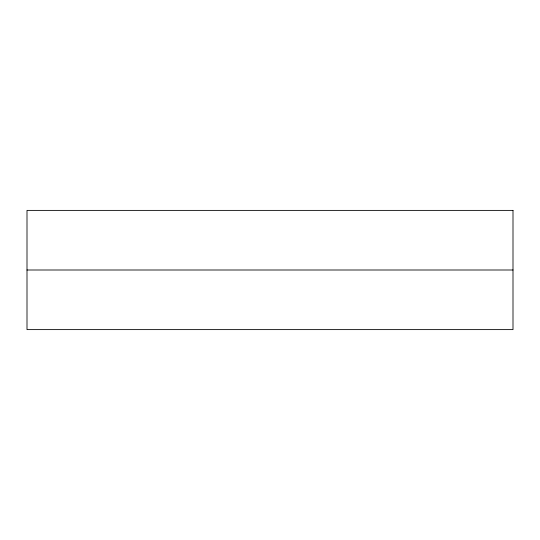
<?xml version="1.0" encoding="UTF-8"?>
<svg xmlns="http://www.w3.org/2000/svg" width="540" height="540" viewBox="0 0 540 540"><rect width="100%" height="100%" fill="white"/><g stroke="black" fill="none" stroke-linecap="round" stroke-linejoin="round"><path stroke-width="0.81" d="M27 270L513 270M513 210.391L27 210.391L27 329.609L513 329.609L513 210.391"/></g></svg>
